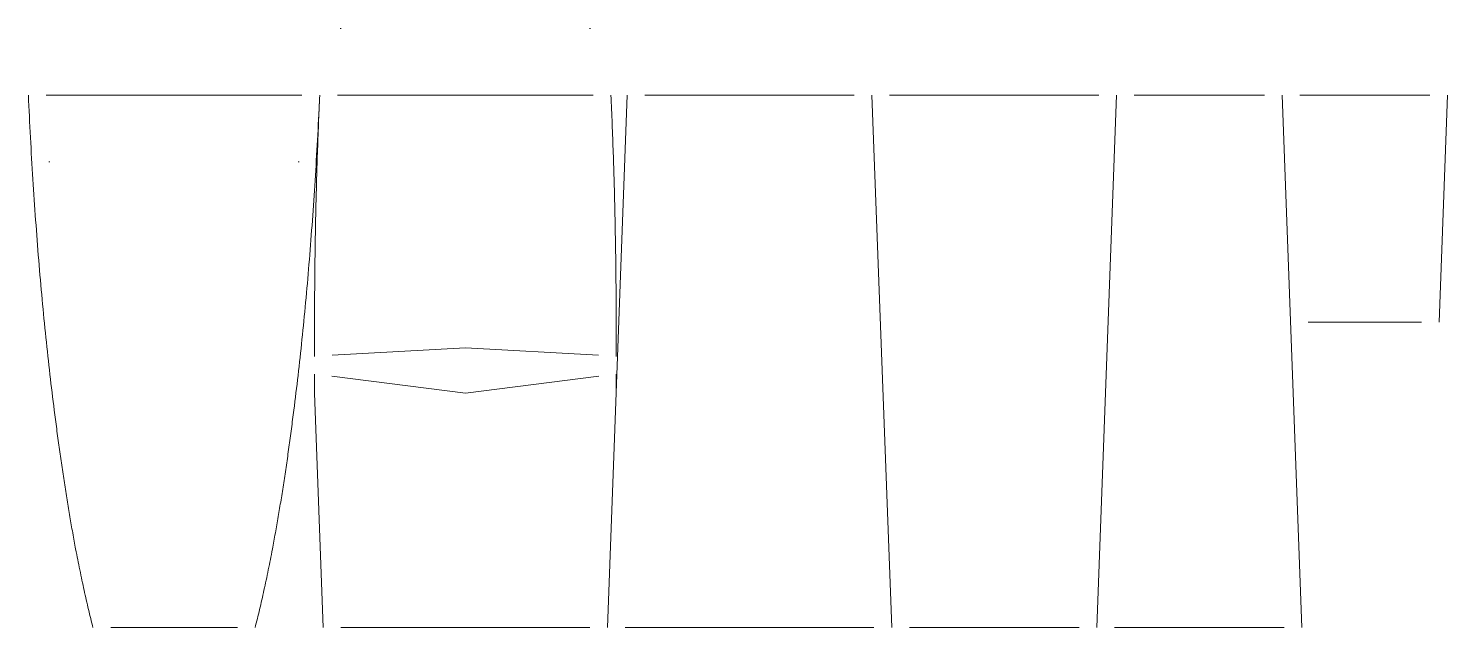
# Model space of a CAD drawing. Header units: millimetres. Extents: x 3 to 257, y 3 to 110.
import ezdxf

# ---------------------------------------------------------------- set-up
doc = ezdxf.new("R2010")
doc.units = ezdxf.units.MM
doc.layers.add('Layer1', color=7, linetype='Continuous', true_color=0xffffff)

msp = doc.modelspace()

# ---------------------------------------------------------------- linework, layer by layer
at = {"layer": 'Layer1', "color": 178, "lineweight": 20, "ltscale": 25.4, "true_color": 0x000000}
for p, q in [((59.14, 110.36), (58.96, 110.36)), ((103.59, 110.36), (103.77, 110.36)), ((6.35, 98.42), (52.12, 98.42)), ((104.25, 98.42), (58.47, 98.42)), ((106.79, 3.17), (110.33, 98.42)), ((113.5, 98.42), (150.93, 98.42)), ((157.65, 3.17), (154.11, 98.42)), ((194.71, 98.42), (157.28, 98.42)), ((197.88, 98.42), (194.34, 3.17)), ((201.06, 98.42), (224.33, 98.42)), ((231.04, 3.17), (227.5, 98.42)), ((253.95, 98.42), (230.68, 98.42)), ((257.12, 98.42), (255.61, 57.83)), ((7.01, 86.49), (6.83, 86.49)), ((51.46, 86.49), (51.64, 86.49)), ((54.37, 56.39), (54.37, 51.7)), ((108.35, 56.39), (108.35, 51.7)), ((232.19, 57.83), (252.44, 57.83)), ((81.36, 53.21), (57.53, 51.88)), ((81.36, 53.21), (105.19, 51.88)), ((54.37, 48.52), (54.37, 45.13)), ((108.35, 48.52), (108.35, 45.13)), ((57.45, 48.14), (81.36, 45.13)), ((105.27, 48.14), (81.36, 45.13)), ((54.37, 45.13), (55.93, 3.17)), ((17.9, 3.17), (40.57, 3.17)), ((103.61, 3.17), (59.11, 3.17)), ((109.96, 3.17), (154.47, 3.17)), ((191.17, 3.17), (160.82, 3.17)), ((197.52, 3.17), (227.87, 3.17))]:
    msp.add_line(p, q, dxfattribs=at)
for points, knots in [([(3.17, 98.42), (3.29, 95.9), (3.53, 90.88), (3.97, 83.42), (4.46, 76.1), (5.01, 68.93), (5.62, 61.93), (6.29, 55.12), (7.01, 48.51), (7.53, 44.18), (7.81, 42.05)], [0, 0, 0, 0, 7.591164, 15.067488, 22.411766, 29.607144, 36.637163, 43.485809, 50.137561, 56.577441, 56.577441, 56.577441, 56.577441]), ([(55.23, 96.84), (55.11, 94.38), (54.86, 89.51), (54.43, 82.27), (53.94, 75.16), (53.4, 68.19), (52.8, 61.39), (52.15, 54.77), (51.44, 48.34), (50.93, 44.13), (50.67, 42.05)], [0, 0, 0, 0, 7.373188, 14.634438, 21.767904, 28.758063, 35.589752, 42.248215, 48.719142, 54.988715, 54.988715, 54.988715, 54.988715]), ([(54.37, 56.39), (54.37, 58.16), (54.38, 61.7), (54.43, 67.01), (54.5, 72.3), (54.6, 77.58), (54.73, 82.84), (54.89, 88.06), (55.08, 93.26), (55.22, 96.71), (55.3, 98.42)], [0, 0, 0, 0, 5.314631, 10.623693, 15.921625, 21.202877, 26.461921, 31.693251, 36.891398, 42.050929, 42.050929, 42.050929, 42.050929]), ([(108.35, 56.39), (108.35, 58.16), (108.34, 61.7), (108.3, 67.01), (108.22, 72.3), (108.12, 77.58), (107.99, 82.84), (107.83, 88.06), (107.64, 93.26), (107.5, 96.71), (107.42, 98.42)], [0, 0, 0, 0, 5.314631, 10.623693, 15.921625, 21.202877, 26.461921, 31.693251, 36.891398, 42.050929, 42.050929, 42.050929, 42.050929])]:
    msp.add_open_spline(points, degree=3, knots=knots, dxfattribs=at)
for points, weights in [([(7.81, 42.05), (10.71, 18.87), (14.73, 3.17)], [1, 0.984731214513, 1]), ([(50.67, 42.05), (47.77, 18.87), (43.74, 3.17)], [1, 0.984731214514, 1])]:
    msp.add_rational_spline(points, weights, degree=2, dxfattribs=at)

doc.saveas('drawing.dxf')
